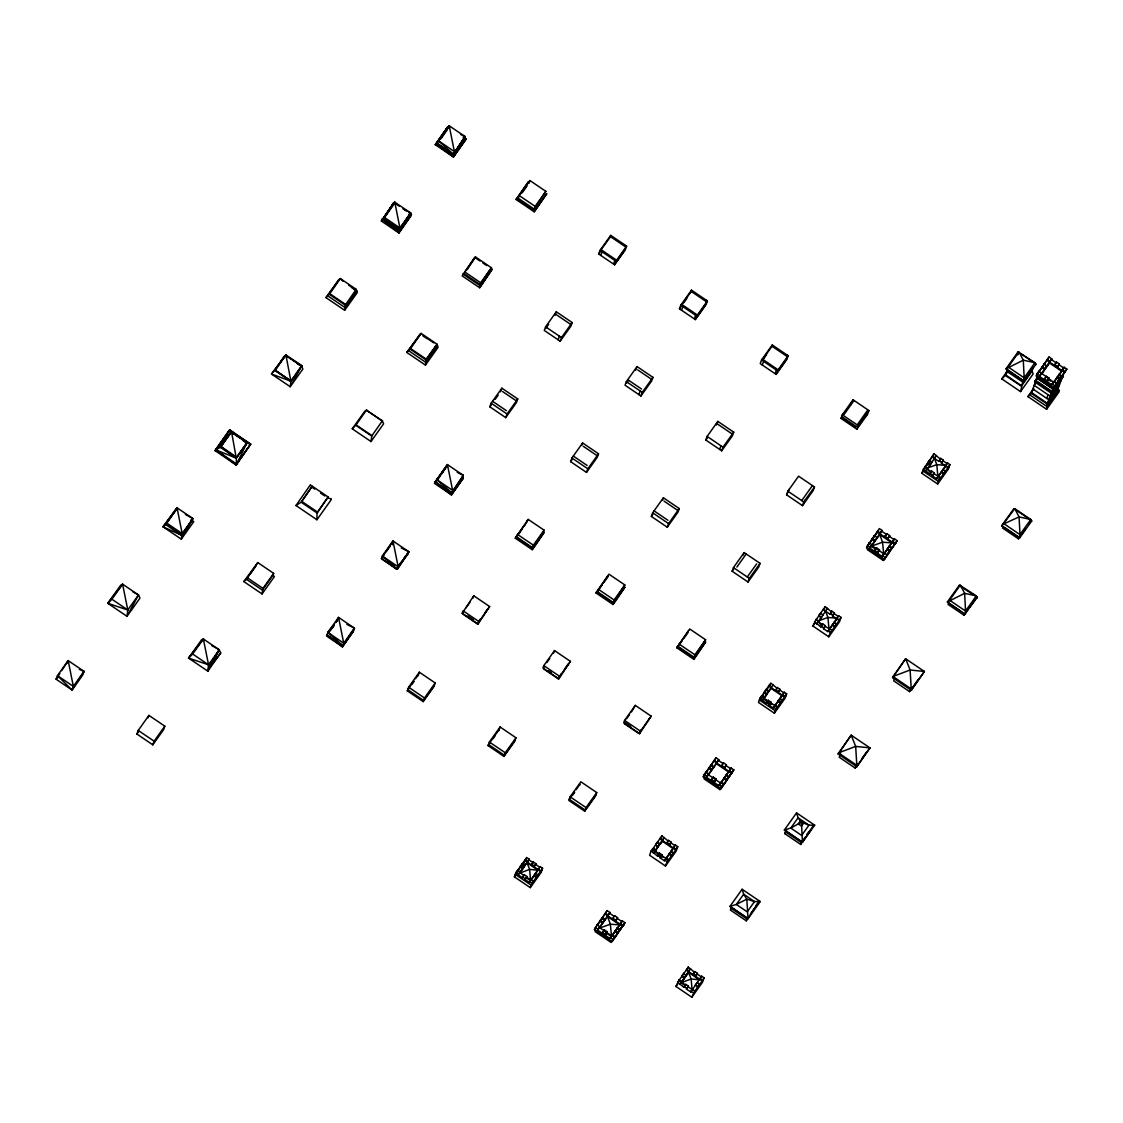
<?xml version="1.0" encoding="UTF-8"?>
<svg xmlns="http://www.w3.org/2000/svg" width="1123" height="1123" viewBox="0 0 1123 1123"><rect width="100%" height="100%" fill="white"/><g stroke="black" fill="none" stroke-linecap="round" stroke-linejoin="round"><path stroke-width="1.5" d="M185.407 514.446L192.917 518.559L182.207 533.593L181.294 539.152L163.017 526.757L177.027 507.793L192.917 518.559L181.294 539.152L193.605 521.872L192.3 520.286L181.589 535.32L163.017 526.757L176.409 509.505L165.699 524.539L163.017 526.757M262.052 593.955L262.979 588.396L273.675 573.362L257.799 562.581L246.47 579.342L243.789 581.56L262.052 593.955L274.363 576.675L273.057 575.088L273.675 573.362M138.48 594.965L127.783 610L107.794 603.29L122.604 584.185L127.783 610L127.011 616.33L107.794 603.29L120.751 585.111L122.604 584.185L138.48 594.965L139.968 598.152L127.011 616.33L138.48 594.965L132.57 591.681M207.783 671.133L209.397 667.413L208.541 664.788L219.252 649.768L207.783 671.133L208.541 664.788L203.361 638.987L201.508 639.913L188.552 658.092L207.783 671.133L220.726 652.954L219.252 649.768L203.361 638.987L188.552 658.092L208.541 664.788L211.447 663.131L219.252 649.768L211.854 645.655M301.778 365.761L290.913 381.244L290.239 386.733L271.499 374.015L285.902 354.98L301.778 365.761L290.239 386.733L302.873 369.004L301.624 366.21L285.733 355.43L301.778 365.761L290.913 381.244L271.499 374.015L285.902 354.98L290.913 381.244L275.037 370.464L291.082 380.781M370.997 441.536L371.839 435.584L355.963 424.803L352.257 428.818L370.997 441.536L383.631 423.806L382.381 421.013L366.505 410.232L364.891 411.088L352.257 428.818M1007.64 370.716L1001.8 378.9L1020.554 391.618L1023.109 380.683L1005.997 368.821L1018.084 351.836L1034.943 362.729L1035.813 364.652M344.663 310.299L345.519 304.389L329.629 293.608L325.965 297.609L344.663 310.299L357.268 292.612L356.216 289.355L340.339 278.574L329.362 294.338L345.252 305.105L356.216 289.355M425.435 365.101L426.277 359.178L436.987 344.157L421.097 333.377L410.134 349.127L406.737 352.411L425.435 365.101L438.026 347.414L436.987 344.157M1033.736 388.446L1027.924 396.616L1046.622 409.305L1047.197 404.112L1051.381 392.489M67.296 663.005L68.166 660.591L84.043 671.372L82.737 675.007L72.04 690.027L56.15 679.247L57.455 675.625L68.166 660.591L73.346 686.392L72.04 690.027L57.455 675.625L73.346 686.392L84.043 671.372L79.354 669.42M181.589 535.32L165.699 524.539L166.33 522.813L177.027 507.793L182.207 533.593L166.33 522.813L181.589 535.32L192.917 518.559M236.167 464.95L247.355 442.167L231.464 431.386L215.195 450.716L236.167 464.95L250.654 444.118L229.696 429.884L215.56 449.719L236.167 464.95L250.654 444.118L233.598 433.534M215.56 449.719L236.279 458.184L231.464 431.386L220.403 447.403L215.56 449.719L236.532 463.953L250.654 444.118L246.99 443.164L236.279 458.184L236.532 463.953M136.922 734.049L138.227 730.413L148.924 715.393L164.814 726.174L163.509 729.796L152.798 744.83L136.922 734.049L138.859 731.312M148.054 717.808L148.924 715.393M152.798 744.83L154.104 741.194L164.814 726.174M342.964 281.269L340.339 278.574M257.799 562.581L243.789 581.56M399.269 206.225L393.878 202.575L381.385 221.049L398.904 232.938L410.723 216.36L411.397 214.465L408.702 212.626M398.904 232.938L411.397 214.465L399.591 231.043L383.434 218.929L384.066 217.202L394.763 202.182L410.653 212.949L399.325 229.71L398.904 232.938L382.073 219.153L383.434 218.929L399.325 229.71L411.397 214.465L410.035 214.675M393.19 204.47L394.763 202.182L399.942 227.983L399.325 229.71L384.066 217.202L399.942 227.983L410.653 212.949L403.143 208.836M295.967 505.518L301.161 502.206L312.236 486.189L328.113 496.956L317.051 512.986L316.925 519.752L295.967 505.518L310.453 484.687L311.871 487.185L314.763 489.137M312.236 486.189L302.143 500.844M464.108 139.28L465.947 138.985L453.397 154.3L437.521 143.519L435.682 143.814L453.425 156.995L453.397 154.3L465.09 136.557L449.2 125.776L448.217 128.499L447.866 126.717L435.345 144.727L453.425 156.995L465.624 139.884L465.947 138.985L463.111 137.231M447.866 126.717L435.345 144.727L447.866 126.717L440.104 139.322M328.113 496.956L317.051 512.986L301.161 502.206M453.425 156.995L465.947 138.985L453.762 156.083L437.521 143.519L438.489 140.796L454.38 151.577L449.2 125.776L438.489 140.796L453.397 154.3L465.09 136.557L460.486 134.353M366.505 410.232L382.381 421.013M421.097 333.377L406.737 352.411M333.756 624.865L327.86 632.417L326.554 636.039L342.431 646.82L353.141 631.8L354.447 628.164L338.556 617.383L327.86 632.417L342.852 645.641L353.563 630.621L342.431 646.82L326.975 634.86L342.852 645.641L354.447 628.164L346.825 624.374M480.04 261.027L474.65 257.364L462.143 275.851L479.675 287.741L492.169 269.253L479.675 287.741M464.824 272.005L464.206 273.731L480.097 284.512L491.411 267.751L475.534 256.97L464.824 272.005L480.714 282.785L480.097 284.512M475.534 256.97L467.126 269.632M342.431 646.82L343.736 643.198L354.447 628.164M388.039 562.244L397.289 569.235L398.174 566.792L392.994 540.977L381.413 558.468L397.289 569.235L408.884 551.758L392.994 540.977L382.283 556.011L397.289 569.235L408.884 551.758L401.262 547.982M516.117 199.529L528.624 181.519L516.117 199.529L534.197 211.798L546.704 193.788L534.197 211.798M519.261 195.599L518.279 198.322L534.169 209.103L545.848 191.345L529.972 180.578L519.261 195.599L535.152 206.379L534.169 209.103M528.989 183.302L529.972 180.578M384.333 554.369L381.413 558.468L382.761 558.243L382.339 559.422L396.601 569.108L397.023 567.929L397.289 569.235M451.474 494.892L463.336 477.668L451.727 492.843L434.938 482.202L434.517 483.381L451.474 494.892L462.915 478.847L463.336 477.668L451.727 492.843L451.474 494.892L434.938 482.202L447.431 464.585L463.308 475.366L462.437 477.808M445.943 467.336L446.364 466.157L441.676 473.864M463.336 477.668L451.895 493.713L435.836 482.062L436.721 479.605L452.611 490.386L447.431 464.585L446.547 467.028L436.721 479.605L451.727 492.843L463.308 475.366L457.215 472.334M489.853 406.835L491.158 403.199L501.869 388.179L517.745 398.96L516.44 402.581L505.729 417.616L489.853 406.835L491.228 404.898M500.549 391.815L501.869 388.179M407.312 690.842L408.618 687.22L419.328 672.186L435.205 682.966L433.899 686.602L423.203 701.622L407.312 690.842L409.263 688.118M505.729 417.616L507.049 413.98L517.745 398.96M418.023 675.821L419.328 672.186M545.596 326.807L544.29 330.429L560.166 341.21L570.877 326.189L572.183 322.554L556.292 311.773L545.596 326.807L561.472 337.588L560.166 341.21M554.987 315.409L556.292 311.773M423.203 701.622L424.508 697.987L435.205 682.966M558.117 339.82L559.422 336.198M462.171 613.256L473.766 595.78L489.642 606.56L478.061 624.037L462.171 613.256L464.122 610.533M472.881 598.236L473.766 595.78M598.713 254.037L600.019 250.401L610.73 235.367L626.62 246.148L625.314 249.783L614.604 264.803L598.713 254.037L600.103 252.099M600.763 255.426L601.746 252.703M609.859 237.795L610.73 235.367M463.097 614.225L477.373 623.911L480.672 618.675M478.061 624.037L478.945 621.595L463.055 610.814M486.989 610.407L487.41 609.228L484.532 613.284M613.902 263.203L614.885 260.48M532.246 549.694L544.094 532.47L532.246 549.694L515.275 538.184L528.189 519.388L544.079 530.154L543.195 532.611L532.484 547.645L516.608 536.864L517.492 534.408L533.369 545.188L532.484 547.645M614.604 264.803L615.909 261.182L626.62 246.148M625.272 246.358L625.595 245.46M526.715 522.139L527.136 520.96M528.189 519.388L524.399 525.929M570.61 461.637L571.916 458.002L582.626 442.981L598.517 453.762L597.211 457.384L586.501 472.418L570.61 461.637L572 459.7M581.756 445.396L582.626 442.981M488.084 745.644L489.389 742.008L500.086 726.988L515.976 737.769L514.671 741.391L503.96 756.425L488.084 745.644L490.021 742.907M586.501 472.418L587.806 468.782L598.517 453.762M498.78 730.624L500.086 726.988M626.353 381.609L625.048 385.231L640.938 396.012L651.635 380.992L652.954 377.356L637.064 366.575L626.353 381.609L642.244 392.376L640.938 396.012M635.758 370.211L637.064 366.575M503.96 756.425L505.266 752.789L515.976 737.769M638.889 394.622L640.194 390.986M543.813 665.616L542.942 668.059L558.819 678.839L570.414 661.363L554.523 650.582L543.813 665.616L559.703 676.383L558.819 678.839M544.29 667.848L543.869 669.027L558.131 678.713L570.414 661.363M553.639 653.039L554.523 650.582M679.485 308.839L680.791 305.203L691.501 290.169L707.378 300.95L706.072 304.586L695.362 319.606L679.485 308.839L680.861 306.888M681.535 310.229L682.517 307.505M690.631 292.598L691.501 290.169M558.131 678.713L561.444 673.477M567.747 665.209L568.182 664.03L564.336 669.434M694.674 318.006L695.656 315.282M613.004 604.497L624.865 587.273L613.004 604.497L596.046 592.986L608.961 574.176L624.851 584.957L613.256 602.433L597.366 591.667L598.25 589.21L614.141 599.991L613.256 602.433M695.362 319.606L696.681 315.984L707.378 300.95M705.707 302.073L706.353 300.262M607.908 575.762L596.046 592.986M520.033 871.841L518.138 874.859L522.349 877.723L524.244 874.705L526.855 876.473L524.96 879.491L529.186 882.355L540.149 866.605L542.563 868.247L541.005 872.599L530.295 887.633L514.404 876.852L515.976 872.487L517.605 870.199L520.033 871.841L519.542 873.203L529.635 869.356L538.029 870.255L526.982 862.759L529.101 859.109L526.687 857.467L517.352 870.929L517.605 870.199M520.454 866.212L522.616 868.57L524.623 865.384L522.209 863.741L520.454 866.212L522.869 867.854M521.942 864.471L522.209 863.741M524.371 866.114L524.623 865.384M651.382 516.44L652.688 512.804L663.398 497.784L679.275 508.551L677.969 512.186L667.259 527.22L651.382 516.44L652.758 514.502M518.138 874.859L529.101 859.109M522.349 877.723L524.244 874.705M524.96 879.491L526.855 876.473M662.528 500.198L663.398 497.784M524.792 860.485L531.432 864.977L533.327 861.973L535.924 863.741L534.043 866.745L540.682 871.251L533.228 881.709L531.081 879.337L530.589 880.699L529.635 869.356L526.982 862.759L519.542 873.203M531.432 864.977L533.327 861.973M534.043 866.745L535.924 863.741M529.186 882.355L529.438 881.625L531.867 883.268L530.295 887.633M535.418 873.61L535.671 872.88L537.833 875.252M537.861 870.704L538.521 868.893L540.682 871.251M536.331 876.993L536.078 877.709L533.916 875.35L536.331 876.993L538.099 874.522M540.149 866.605L539.882 867.321L535.671 864.457M570.147 796.811L568.842 800.446L584.732 811.227L595.429 796.193L596.748 792.571L580.858 781.79L570.147 796.811L586.038 807.591L584.732 811.227M667.259 527.22L668.578 523.585L679.275 508.551M579.552 785.412L579.973 784.233L576.085 789.708M705.82 440.034L707.125 436.398L717.822 421.378L733.712 432.158L732.407 435.78L721.696 450.814L705.82 440.034L707.195 438.096M716.516 425.013L717.822 421.378M719.646 449.425L720.952 445.789M624.585 720.419L623.7 722.861L639.591 733.642L651.172 716.165L635.295 705.384L624.585 720.419L640.475 731.185L639.591 733.642M721.696 450.814L723.001 447.179L733.712 432.158M635.295 705.384L631.491 711.94M761.548 360.006L760.243 363.627L776.133 374.408L786.844 359.388L788.149 355.752L772.259 344.972L761.548 360.006L777.439 370.772L776.133 374.408M762.292 365.017L763.275 362.294M771.389 347.4L772.259 344.972M648.518 720.011L648.94 718.832M775.432 372.808L776.414 370.085M693.775 659.299L705.623 642.061L693.775 659.299L676.804 647.789L689.719 628.978L705.609 639.759L694.014 657.236L678.138 646.455L679.022 644.012L694.898 654.793L694.014 657.236M786.802 355.963L787.125 355.05M688.666 630.564L676.804 647.789M594.418 929.563L597.015 924.875L599.724 926.714L599.177 928.23L610.379 924.201L619.882 924.917L622.254 920.832L624.964 922.671L612.217 941.635L594.418 929.563L595.667 930.293L595.176 931.655L611.052 942.422L620.794 928.763M597.015 924.875L596.72 925.689L602.167 917.631L604.876 919.47L604.581 920.284L601.872 918.446L602.167 917.631M617.243 927.865L616.962 928.679L619.671 930.518L619.952 929.704L617.243 927.865L609.971 938.477L597.604 930.083L599.724 926.714M601.872 918.446L607.178 910.599L609.887 912.438L604.581 920.284M597.604 930.083L604.876 919.47M607.178 910.599L597.422 925.366M607.332 917.042L609.887 912.438M732.14 571.242L733.445 567.606L744.156 552.586L760.046 563.353L758.741 566.989L748.03 582.023L732.14 571.242L733.53 569.305M604.455 929.914L602.335 933.297L604.455 929.914L607.375 931.893L605.255 935.277L607.375 931.893M743.286 555.001L744.156 552.586M612.498 919.021L614.618 915.652L617.538 917.631L615.418 921L617.538 917.631M614.618 915.652L614.323 916.466L609.592 913.252M609.971 938.477L612.091 935.108L614.8 936.947L614.506 937.747L617.692 933.283L617.987 932.469L615.278 930.63M612.091 935.108L611.796 935.922L599.429 927.514M616.962 928.679L622.254 920.832M621.763 927.401L624.206 924.805M619.671 930.518L624.964 922.671M651.172 850.883L649.613 855.249L665.49 866.03L676.2 850.995L677.773 846.644L675.344 845.001L664.381 860.751L660.156 857.888L662.051 854.87L659.44 853.101L657.559 856.119L651.172 850.883L652.8 848.595L655.228 850.237L654.737 851.599L663.019 857.228M748.03 582.023L749.336 578.387L760.046 563.353M652.8 848.595L652.547 849.325L661.882 835.863L668.255 841.099L666.627 843.387L659.987 838.881M655.65 844.608L657.811 846.981L655.65 844.608L657.404 842.138L659.833 843.78L659.566 844.51L657.404 842.138M660.843 838.769L661.882 835.863M786.577 494.836L787.883 491.2L798.593 476.18L814.484 486.961L813.164 490.583L802.468 505.617L786.577 494.836L789.272 489.263M654.737 851.599L662.177 841.155L662.668 839.793L660.254 838.151M657.559 856.119L659.44 853.101M660.156 857.888L662.051 854.87M666.627 843.387L668.522 840.369L671.133 842.138L669.238 845.156L675.878 849.648L668.424 860.106L661.784 855.6M668.255 841.099L668.522 840.369M669.238 845.156L671.133 842.138M664.381 860.751L664.648 860.021L667.062 861.664L665.49 866.03M666.009 858.463L666.276 857.733L668.424 860.106M673.463 848.019L673.716 847.289L675.878 849.648M671.54 855.389L671.273 856.105L669.111 853.747L671.54 855.389L673.295 852.919L670.88 851.276L673.028 853.648L673.295 852.919M675.344 845.001L675.091 845.731L670.866 842.854M728.757 772.119L716.376 763.724L708.037 775.432L708.585 773.901L705.876 772.062L704.051 774.631L703.293 776.765L721.078 788.837L733.838 769.873L731.129 768.034L720.419 783.826M705.876 772.062L705.595 772.877L711.041 764.833L713.751 766.672L713.456 767.486L710.747 765.647L711.041 764.833M802.468 505.617L803.773 501.981L814.484 486.961M803.843 503.68L805.149 500.044M733.838 769.873L728.532 777.72L728.827 776.905L726.118 775.067L718.846 785.679L706.479 777.284L708.585 773.901M710.747 765.647L716.053 757.8L718.762 759.639L713.456 767.486M706.479 777.284L713.751 766.672M716.053 757.8L703.293 776.765L704.528 777.481L704.037 778.843L719.927 789.623L729.655 775.965M716.193 764.23L718.762 759.639M841.015 418.43L842.32 414.808L853.031 399.774L868.907 410.555L867.602 414.19L856.891 429.211L841.015 418.43L842.39 416.493M842.025 416.563L843.008 413.84M713.316 777.116L711.196 780.485L713.316 777.116L716.235 779.095L714.116 782.464L716.235 779.095M850.336 405.347L851.318 402.624M852.16 402.188L853.031 399.774M721.359 766.223L723.479 762.84L726.399 764.819L724.279 768.202L726.399 764.819M723.479 762.84L723.184 763.654L718.467 760.453M718.846 785.679L720.966 782.296L723.675 784.135L723.38 784.949L726.567 780.471L726.862 779.657L724.153 777.818M720.966 782.296L720.671 783.11L708.304 774.716M719.927 789.623L721.85 786.704L719.141 784.865M726.118 775.067L725.823 775.881L731.129 768.034M730.638 774.589L731.129 773.228L727.227 778.702M760.046 698.085L758.474 702.437L774.365 713.217L785.061 698.197L786.633 693.832L784.219 692.189L773.256 707.953L769.03 705.076L770.925 702.072L768.314 700.303L766.419 703.321L760.046 698.085L761.675 695.797L764.089 697.439L763.443 699.25L767.163 694.028M856.891 429.211L858.211 425.575L868.907 410.555M857.916 427.33L858.898 424.606M761.675 695.797L761.408 696.527L770.757 683.051L777.13 688.287L775.502 690.575L768.862 686.069M764.524 691.796L766.672 694.168L764.524 691.796L766.279 689.34L768.694 690.982L768.427 691.698L766.279 689.34M866.226 416.128L867.209 413.404M771.894 704.416L763.598 698.801L771.052 688.343L771.543 686.981L769.115 685.339M766.419 703.321L768.314 700.303M769.03 705.076L770.925 702.072M775.502 690.575L777.397 687.557L779.994 689.325L778.099 692.344L784.738 696.85L777.298 707.293L770.659 702.787M777.13 688.287L777.397 687.557M778.099 692.344L779.994 689.325M773.256 707.953L773.508 707.223L775.923 708.866L774.365 713.217M774.884 705.665L775.137 704.935L777.298 707.293M675.934 986.443L679.134 979.803L681.563 981.446L681.071 982.807L691.164 978.961L699.559 979.846L701.678 976.196L704.093 977.838L702.535 982.204L691.824 997.224L675.934 986.443L677.885 983.72M677.506 982.092L683.879 987.328L685.521 985.039L678.882 980.533L679.134 979.803M782.324 695.207L782.591 694.477L784.738 696.85M681.984 975.817L684.146 978.175L681.984 975.817L683.739 973.346L685.9 975.719M780.401 702.577L780.148 703.307L777.986 700.934L780.401 702.577L782.155 700.12L779.741 698.478L781.903 700.836L782.155 700.12M784.219 692.189L783.952 692.919L779.741 690.055M683.472 974.076L683.739 973.346M686.321 970.075L688.217 967.057L694.59 972.293L692.961 974.582L686.321 970.075L678.882 980.533M687.164 969.963L688.217 967.057M814.484 621.679L820.857 626.915L822.752 623.897L825.349 625.665L823.468 628.683L827.679 631.547L838.656 615.797L841.071 617.425L839.499 621.791L828.788 636.811L812.912 626.044L816.112 619.391L818.527 621.033L818.035 622.395M816.112 619.391L815.845 620.121L825.18 606.659L831.567 611.881L829.939 614.169L823.299 609.663M683.879 987.328L685.774 984.31L688.385 986.078L686.49 989.096L690.715 991.96L701.678 976.196M685.521 985.039L685.774 984.31M818.948 615.404L821.11 617.762L818.948 615.404L820.716 612.933L822.864 615.306M820.45 613.663L820.716 612.933M686.49 989.096L688.385 986.078M824.142 609.564L825.18 606.659M692.961 974.582L694.856 971.563L697.453 973.332L695.572 976.35L702.212 980.856L694.758 991.314L692.61 988.942L690.715 991.96M694.59 972.293L694.856 971.563M825.714 611.305L823.552 608.947M695.572 976.35L697.453 973.332M820.857 626.915L822.752 623.897M692.61 988.942L692.344 989.672L688.118 986.808M695.446 984.941L697.608 987.314L699.629 984.127L697.201 982.485L695.446 984.941L697.874 986.584M823.468 628.683L825.349 625.665M691.824 997.224L695.025 990.584M696.948 983.215L697.201 982.485M829.939 614.169L831.82 611.165L834.431 612.933L832.536 615.937L839.176 620.443L831.736 630.901L831.989 630.171L825.096 626.395M831.567 611.881L831.82 611.165M699.362 984.843L699.629 984.127M832.536 615.937L834.431 612.933M827.679 631.547L827.946 630.817L830.36 632.46L828.788 636.811M702.212 980.856L704.093 977.838M760.243 901.558L754.516 901.558L746.823 899.144L736.351 904.464L729.922 906.401L748.03 918.698L760.243 901.558L742.135 889.276L729.922 906.401L731.382 907.244L730.371 910.051L746.262 920.818L757.969 903.004L756.018 905.728M833.912 622.802L834.178 622.072L836.326 624.444M836.537 619.447L837.014 618.085L839.176 620.443M834.838 626.185L834.571 626.901L832.424 624.542L834.838 626.185L836.593 623.714M838.656 615.797L838.39 616.513L834.164 613.649M875.463 549.021L871.35 546.213L871.897 544.697L869.188 542.858L866.591 547.561L884.377 559.619L897.137 540.654L894.427 538.815L883.717 554.608L882.552 542.184L879.688 534.52L871.167 546.733M869.188 542.858L868.893 543.672L874.34 535.629L877.049 537.468L876.754 538.268L882.06 530.421L879.351 528.582L874.045 536.443L874.34 535.629M878.579 530.73L866.591 547.561L867.84 548.277L867.349 549.638L883.225 560.419L893.936 545.385M889.416 545.862L889.121 546.676L891.83 548.515L892.125 547.701L889.416 545.862L882.145 556.461L869.778 548.066L871.897 544.697M869.778 548.066L877.049 537.468M879.506 535.025L882.06 530.421M876.614 547.898L874.508 551.281L876.614 547.898L879.534 549.877L877.414 553.26L879.534 549.877M746.262 920.818L747.258 918.024L731.382 907.244M886.791 533.636L884.671 537.005L886.791 533.636L889.697 535.615L887.591 538.984L889.697 535.615M882.145 556.461L884.264 553.092L886.973 554.93L886.679 555.745L889.865 551.267L890.16 550.452L887.451 548.614M884.264 553.092L883.969 553.906L871.602 545.511M811.396 829.392L800.685 844.426L784.809 833.645L785.819 830.852L784.359 830.009L796.572 812.87L814.68 825.166L802.468 842.292L784.359 830.009L790.789 828.058L801.457 822.19L808.953 825.166L814.68 825.166L812.406 826.598M883.225 560.419L883.717 559.057L867.84 548.277M889.121 546.676L894.427 538.815M891.83 548.515L897.137 540.654M923.345 468.881L929.718 474.103L931.613 471.099L934.224 472.867L932.329 475.871L936.554 478.735L947.517 462.985L949.932 464.627L948.374 468.979L937.663 484.013L921.772 473.232L924.973 466.592L927.401 468.235L926.91 469.596M929.718 474.103L931.36 471.814L924.72 467.308L924.973 466.592M927.823 462.592L929.984 464.964L927.823 462.592L929.577 460.135L931.739 462.494M929.311 460.851L929.577 460.135M932.16 456.864L934.055 453.846L940.428 459.082L938.8 461.371L932.16 456.864L924.72 467.308M934.055 453.846L922.657 470.776L938.547 481.556L949.258 466.536M934.35 459.139L934.841 457.777L932.427 456.135M931.36 471.814L931.613 471.099M932.329 475.871L934.224 472.867M800.685 844.426L801.696 841.632L785.819 830.852M938.8 461.371L940.695 458.352L943.292 460.121L941.411 463.139L948.051 467.645L940.597 478.089L938.449 475.731L938.182 476.447L933.957 473.583M940.428 459.082L940.695 458.352M941.411 463.139L943.292 460.121M936.554 478.735L936.807 478.019L939.235 479.647L937.663 484.013M838.123 753.996L851.178 735.144L869.946 747.89L856.905 766.742L838.123 753.996L851.178 735.144L855.67 746.402L856.905 766.742M840.551 753.603L839.246 757.239L855.122 768.02L858.042 763.921M942.787 469.99L943.039 469.26L945.201 471.632M945.398 466.635L945.889 465.273L948.051 467.645M943.713 473.373L943.446 474.103L941.285 471.73L943.713 473.373L945.468 470.902M947.517 462.985L947.25 463.715L943.039 460.851M855.122 768.02L855.993 765.605M892.56 677.59L905.615 658.738L924.383 671.484L911.343 690.336L892.56 677.59L905.615 658.738L910.107 669.996L911.343 690.336M894.54 678.418L893.669 680.833L909.56 691.614L918.319 679.317M1007.233 369.902L1006.741 371.264L1022.702 382.031L1024.078 380.093M1001.8 378.9L1005.338 375.335L1006.812 371.25M1018.084 351.836L1017.929 354.868M909.56 691.614L910.43 689.199M1005.338 375.335L1021.228 386.115L1031.939 371.081L1033.399 366.996L1030.409 371.109M975.185 598.826L977.178 597.829L976.308 595.906L959.463 585.013L947.363 601.984L948.598 603.079L948.107 604.441L963.997 615.207L967.886 609.747M959.224 585.644L977.403 597.183L963.997 615.207M1053.978 381.497L1053.683 382.311L1038.887 371.264L1037.062 373.833L1036.304 375.966L1054.09 388.039L1054.862 385.905L1052.153 384.066L1053.978 381.497L1056.687 383.336L1056.392 384.15M1051.563 393.373L1063.425 376.135L1051.563 393.373L1034.606 381.862L1037.891 376.668M1038.887 371.264L1038.607 372.078L1044.053 364.034L1046.762 365.873L1046.468 366.688L1051.774 358.841L1049.064 357.002L1043.758 364.849L1044.053 364.034M1027.924 396.616L1031.321 393.331L1035.504 381.708M1059.129 374.268L1058.835 375.082L1061.544 376.921L1061.839 376.107L1059.129 374.268L1051.858 384.88L1039.491 376.472L1041.597 373.103M1039.491 376.472L1046.762 365.873M1049.064 357.002L1036.304 375.966L1037.54 376.682L1037.048 378.044L1052.939 388.825L1066.85 369.074L1064.141 367.235L1062.021 370.604M1041.976 373.327L1051.774 358.841M1046.327 376.303L1044.208 379.686L1046.327 376.303L1049.247 378.283L1047.127 381.666L1049.247 378.283M1056.49 362.041L1054.371 365.424L1056.49 362.041L1059.41 364.02L1057.29 367.403L1059.41 364.02M1046.72 398.37L1048.026 394.735M1051.858 384.88L1052.153 384.066M1056.687 383.336L1052.7 388.867L1036.81 378.086L1035.925 380.529L1051.816 391.309L1053.43 387.463L1054.09 388.039M1058.835 375.082L1064.141 367.235M1013.662 509.238L1014.771 508.663L1030.746 519.5L1031.616 521.423M1031.321 393.331L1047.197 404.112L1057.908 389.091L1062.091 377.468L1060.716 379.406M1062.512 376.289L1063.397 373.833M1066.85 369.074L1051.816 391.309M1018.421 538.815L1018.912 537.454L1019.516 538.394L1019.979 534.618L1019.08 516.917L1014.771 508.663L1001.562 526.224L1003.036 526.673L1002.544 528.035L1018.421 538.815L1025.243 529.256M1029.131 523.781L1029.623 522.42M211.447 663.131L213.567 659.369L209.355 666.823L219.252 649.768L211.391 662.416L208.541 664.788L209.397 667.413L220.726 652.954M209.397 667.413L213.623 660.071L209.355 666.823M393.176 205.27L383.434 218.929L393.878 202.575L381.385 221.049L383.35 218.297M284.119 356.286L275.037 370.464L285.902 354.98M59.842 673.505L56.15 679.247L58.101 676.523M61.695 670.642L68.166 660.591M72.04 690.027L84.043 671.372M440.216 139.42L449.2 125.776M453.397 154.3L465.09 136.557M451.727 492.843L463.308 475.366M165.699 524.539L177.027 507.793M383.434 218.929L394.763 202.182M399.325 229.71L410.653 212.949M387.8 562.202L396.601 569.108L402.076 561.107M330.26 630.649L333.966 625.244M335.819 622.535L338.556 617.383L343.736 643.198L327.86 632.417M237.669 436.019L229.696 429.884L215.195 450.716L229.696 429.884L231.099 432.383L220.403 447.403L236.279 458.184L247.355 442.167L238.483 436.833M325.965 297.609L338.57 279.922L340.072 279.304M339.385 279.192L327.607 295.728L345.084 307.576L356.861 291.054L351.485 287.404M107.794 603.29L111.893 599.219L122.604 584.185M441.409 138.059L447.249 129.861M247.355 442.167L236.644 457.187L220.754 446.407L231.099 432.383L234.061 434.166M420.156 333.994L408.379 350.53L425.856 362.378L437.633 345.856M188.552 658.092L192.651 654.021L203.361 638.987M366.659 409.783L355.794 425.266L371.685 436.047L382.55 420.564M248.422 576.604L246.47 579.342L262.361 590.122L273.057 575.088M250.359 573.867L256.198 565.683M522.167 192.861L527.038 186.025M480.714 282.785L491.411 267.751M535.152 206.379L545.848 191.345M436.721 344.887L426.01 359.907L410.134 349.127L410.386 348.411L426.277 359.178M316.925 519.752L331.06 499.917L331.425 498.921L327.762 497.966M444.989 468.67L434.517 483.381L446.364 466.157L436.805 480.616L439.739 476.601M600.749 250.275L609.382 238.16M327.944 633.498L333.784 625.3M335.735 622.563L337.672 619.84L335.721 622.353M386.27 551.632L390.172 546.171M332.394 627.841L334.331 625.118M495.201 399.325L498.177 395.142M545.666 328.492L548.642 324.308M397.991 566.582L400.869 562.525M403.761 558.482L405.684 555.773M396.601 569.108L408.884 551.758M561.472 337.588L572.183 322.554M615.951 262.024L625.272 248.941M615.615 262.936L624.262 250.808M515.275 538.184L524.806 524.806M681.521 305.077L690.154 292.963M413.573 681.464L407.733 689.662L423.624 700.443L434.334 685.423M415.524 678.741L418.444 674.642M466.059 607.796L469.961 602.335M516.608 536.864L522.448 528.666M412.183 684.019L414.12 681.282M626.423 383.294L628.417 380.515M683.837 302.719L686.827 298.536M477.373 623.911L489.642 606.56M533.369 545.188L544.079 530.154M642.244 392.376L652.954 377.356M696.709 316.826L706.044 303.743M696.386 317.739L705.019 305.61M762.278 359.879L770.911 347.765M499.216 729.445L488.505 744.465L504.381 755.246L515.092 740.211M546.831 662.598L549.751 658.499M597.366 591.667L602.237 584.83M604.188 582.093L608.076 576.632M492.941 738.822L494.892 736.084M763.612 358.911L766.588 354.728M614.141 599.991L624.851 584.957M777.439 370.772L788.149 355.752M777.481 371.629L786.802 358.532M777.144 372.527L785.791 360.413M525.999 859.376L515.289 874.396L531.179 885.177L541.876 870.143M574.134 792.431L569.263 799.267L585.153 810.048L595.864 795.014M626.62 718.762L629.54 714.663M678.138 646.455L682.026 640.994M683.977 638.257L687.866 632.796M514.404 876.852L516.355 874.115M522.195 865.917L524.146 863.194M572.73 794.986L574.681 792.248M844.033 414.527L854.056 400.476M736.885 567.059L746.205 553.976M522.167 869.735L524.02 867.124M530.589 880.699L537.103 871.56M747.286 576.997L756.621 563.9M801.724 500.591L812.434 485.571M857.186 424.887L867.195 410.821M531.867 883.268L533.495 880.979M540.935 870.536L542.563 868.247M641.247 729.627L638.903 733.516L624.627 723.83L625.048 722.65L630.761 726.525M586.038 807.591L596.748 792.571M640.475 731.185L651.172 716.165M694.898 654.793L705.609 639.759M760.327 698.618L770.069 684.96M652.533 851.15L654.47 848.412M761.394 698.338L763.345 695.614M812.912 626.044L814.863 623.307M921.772 473.232L923.724 470.495M927.612 465.034L929.563 462.311M599.177 928.23L607.515 916.522L619.882 924.917M653.333 853.255L664.297 837.505M762.208 700.457L773.171 684.693M816.632 624.051L827.609 608.301M925.506 471.239L936.47 455.489M818.962 621.089L821.755 617.173M929.704 465.666L931.557 463.055M654.569 852.062L656.436 849.451M660.156 844.215L662.023 841.604M818.807 621.538L820.66 618.927M1006.882 372.948L1005.506 374.885L1021.397 385.666L1032.093 370.632M665.785 859.095L673.224 848.651L662.177 841.155M774.645 706.297L782.099 695.839L771.052 688.343M837.421 618.183L829.083 629.891L827.918 617.468L825.63 611.333M946.282 465.371L937.944 477.078L936.779 464.655L934.476 458.507M618.955 926.222L611.544 936.624L610.379 924.201L607.515 916.522M667.062 861.664L668.69 859.376M676.144 848.932L677.773 846.644M775.923 708.866L777.565 706.578M785.005 696.12L786.633 693.832M830.36 632.46L831.989 630.171M839.442 619.714L841.071 617.425M939.235 479.647L940.863 477.359M948.303 466.915L949.932 464.627M785.946 695.741L775.249 710.775L759.359 699.994M613.495 938.337L615.446 935.599M619.335 930.139L622.254 926.04M721.387 786.9L724.307 782.801M886.637 554.959L890.525 549.484M1022.618 382.045L1028.457 373.847M1025.074 378.704L1032.023 368.934M1020.554 391.618L1033.188 373.889L1031.939 371.081M1034.606 381.862L1038.41 376.514M1041.793 373.833L1049.205 363.431M1035.574 383.406L1034.199 385.343L1050.075 396.124L1060.786 381.09M1033.483 389.218L1029.566 394.72L1047.043 406.582L1058.821 390.046L1057.908 389.091M1053.43 383.027L1061.768 371.32L1049.387 362.926M1057.319 382.002L1061.221 376.528M1057.557 382.031L1062.428 375.194M1052.77 390.551L1056.743 384.978M1059.48 384.726L1048.77 399.76L1032.893 388.979M1058.175 388.361L1047.464 403.382L1031.574 392.601M1046.622 409.305L1059.214 391.618L1058.821 390.046M784.809 833.645L786.76 830.908M679.668 984.464L690.631 968.7M681.071 982.807L688.511 972.35L699.559 979.846M681.829 981.951L688.343 972.813L689.003 970.988L686.588 969.346M806.567 834.796L808.518 832.059M750.824 913.504L754.712 908.044M805.247 837.098L801.359 842.573L785.468 831.792M809.15 831.638L812.069 827.539M861.945 758.46L865.833 752.986M969.837 607.024L974.694 600.187M398.019 566.68L408 554.215L406.652 554.425M894.427 544.023L896.379 542.802M927.163 468.109L936.779 464.655L944.696 465.259M871.35 546.213L882.552 542.184L892.055 542.914L879.688 534.52M818.316 620.921L827.918 617.468L835.835 618.071M297.244 363.726L301.624 366.21M1051.479 359.641L1056.196 362.855M1059.115 364.835L1063.846 368.049M1047.24 359.557L1049.949 361.395M1054.665 364.61L1057.585 366.589M1062.316 369.79L1065.025 371.629M1046.945 360.371L1064.73 372.443M1042.074 366.786L1044.783 368.625M1057.164 377.019L1059.873 378.858L1059.579 379.672L1056.869 377.833M1041.793 367.6L1044.502 369.439M1020.849 353.703L1036.038 364.02L1023.713 381.638L1023.109 380.683M1047.927 379.293L1050.679 381.16M1037.062 373.833L1039.772 375.672M1044.502 378.872L1047.422 380.851M1035.027 380.683L1051.984 392.18M1041.484 385.765L1049.345 391.099M611.066 237.037L625.932 247.116M691.824 291.84L706.69 301.919M772.596 346.642L787.462 356.721M939.067 460.641L941.664 462.409M928.286 470.523L931.065 472.418M600.721 249.432L615.572 259.511M681.479 304.235L696.344 314.314M762.25 359.037L777.102 369.116M929.984 473.387L932.595 475.155M600.019 250.401L615.909 261.182M680.791 305.203L696.681 315.984M842.32 414.808L858.211 425.575M842.685 417.307L856.526 426.698M1004.481 527.656L1017.48 536.471M842.362 418.219L855.179 426.908M435.682 143.814L453.762 156.083M516.44 198.617L534.52 210.885M881.766 531.235L886.496 534.45M889.416 536.429L894.133 539.63M403.311 208.976L406.007 210.801M482.736 262.852L486.778 265.604M877.526 531.151L880.235 532.99M884.966 536.19L887.872 538.184M892.603 541.384L895.312 543.223M877.231 531.965L895.017 544.037M554.916 313.71L570.807 324.491M637.724 369.902L651.565 379.293M716.446 423.315L732.336 434.096M872.374 538.38L875.084 540.219M872.08 539.194L874.789 541.033M887.156 549.428L889.865 551.267M627.743 379.672L641.57 389.049M707.125 436.398L723.001 447.179M787.883 491.2L803.773 501.981M867.363 545.413L870.072 547.252M874.789 550.467L877.709 552.446M882.439 555.646L885.149 557.485L884.377 559.619L883.717 559.057M948.598 603.079L960.151 610.912M382.073 219.153L399.591 231.043M462.83 273.942L480.363 285.832M348.734 285.186L354.517 289.102M426.614 338.023L433.829 342.922M422.838 335.819L426.88 338.556M830.557 613.523L833.294 615.39M830.192 613.453L832.803 615.222M502.528 391.506L516.369 400.897M583.3 446.308L597.127 455.699M664.058 501.111L677.899 510.502M818.26 621.763L822.485 624.627M492.534 401.262L506.375 410.653M573.306 456.064L587.132 465.455M654.063 510.867L667.904 520.258M819.425 623.335L822.176 625.202M821.124 626.185L823.721 627.954M491.158 403.199L507.049 413.98M571.916 458.002L587.806 468.782M652.688 512.804L668.578 523.585M733.445 567.606L749.336 578.387M775.754 689.845L778.365 691.614M763.837 698.169L768.048 701.033M766.686 702.591L769.283 704.36M434.938 482.202L451.895 493.713M515.71 537.005L532.667 548.515M596.467 591.807L613.425 603.318M677.239 646.609L694.196 658.12M726.104 765.633L730.834 768.848M234.918 434.685L240.519 438.475M244.702 441.325L247.495 443.22M231.099 432.383L233.991 434.348M242.652 440.216L245.544 442.181M320.532 493.067L324.87 496.001M714.228 760.355L716.937 762.194M721.654 765.409L724.574 767.388M729.304 770.589L732.014 772.427M713.933 761.169L731.719 773.242M709.062 767.585L711.771 769.423M708.781 768.399L711.491 770.238M723.858 778.632L726.567 780.471M301.526 501.209L317.416 511.99M382.283 556.011L398.174 566.792M704.051 774.631L706.76 776.47M711.491 779.671L714.41 781.65M391.323 564.055L394.173 565.992M467.8 615.951L473.513 619.826M548.571 670.754L551.421 672.691M666.894 842.657L669.505 844.426M190.798 519.963L193.605 521.872M654.962 850.967L659.187 853.831M657.811 855.389L660.422 857.158M247.088 577.615L262.979 588.396M408.618 687.22L424.508 697.987M489.389 742.008L505.266 752.789M731.045 908.198L746.921 918.965M617.243 918.446L621.974 921.646M528.835 859.825L533.06 862.689M697.201 974.062L701.412 976.926M605.353 913.167L608.062 915.006M612.793 918.207L615.713 920.186M620.429 923.401L623.139 925.24M605.058 913.982L622.858 926.054M525.059 859.755L527.473 861.397M531.698 864.261L534.295 866.03M693.228 973.852L695.825 975.62M700.05 978.484L702.465 980.126M600.201 920.397L602.911 922.236M599.907 921.211L602.616 923.05M614.983 931.444L617.692 933.283M519.767 872.571L523.992 875.435M526.589 877.203L530.814 880.067M526.434 877.891L529.2 879.758M682.447 983.748L685.212 985.615M606.055 932.89L610.168 935.698M515.976 872.487L518.391 874.129M522.616 876.993L525.227 878.762M684.146 986.598L686.757 988.366M690.968 991.23L693.396 992.872M111.893 599.219L127.783 610M192.651 654.021L208.541 664.788M595.19 927.43L597.899 929.268M602.63 932.483L605.55 934.462M610.266 937.663L612.976 939.502M138.227 730.413L154.104 741.194M275.191 370.014L290.913 381.244M220.754 446.407L236.279 458.184M240.336 438.054L245.656 442.139M801.696 841.632L802.468 842.292L801.457 822.19L798.102 817.797L796.572 812.87M747.258 918.024L748.03 918.698L746.823 899.144L743.665 894.203L742.135 889.276M688.511 972.35L691.164 978.961L692.119 990.304M392.109 543.434L392.376 544.753M965.541 611.024L965.317 614.169L947.363 601.984L964.643 593.323L976.308 595.906L965.541 611.024L949.567 600.187L960.333 585.069L964.643 593.323L965.541 611.024M1024.176 377.847L1023.937 380.992L1005.997 368.821L1023.278 360.146L1034.943 362.729L1024.176 377.847L1008.201 367.01L1018.968 351.892L1023.278 360.146L1024.176 377.847M1013.887 508.607L1001.8 525.592L1019.74 537.763L1031.84 520.791L1013.887 508.607M743.665 894.203L736.351 904.464L747.202 911.834L754.516 901.558L743.665 894.203M798.102 817.797L790.789 828.058L801.64 835.428L808.953 825.166L798.102 817.797M800.46 820.885L798.299 823.931L801.513 826.121L803.675 823.075L800.46 820.885M1030.746 519.5L1019.979 534.618L1004.004 523.781L1019.08 516.917L1030.746 519.5M869.946 747.89L857.298 765.647L838.516 752.901L855.67 746.402L869.946 747.89M924.383 671.484L911.736 689.241L892.953 676.509L910.107 669.996L924.383 671.484"/></g></svg>
